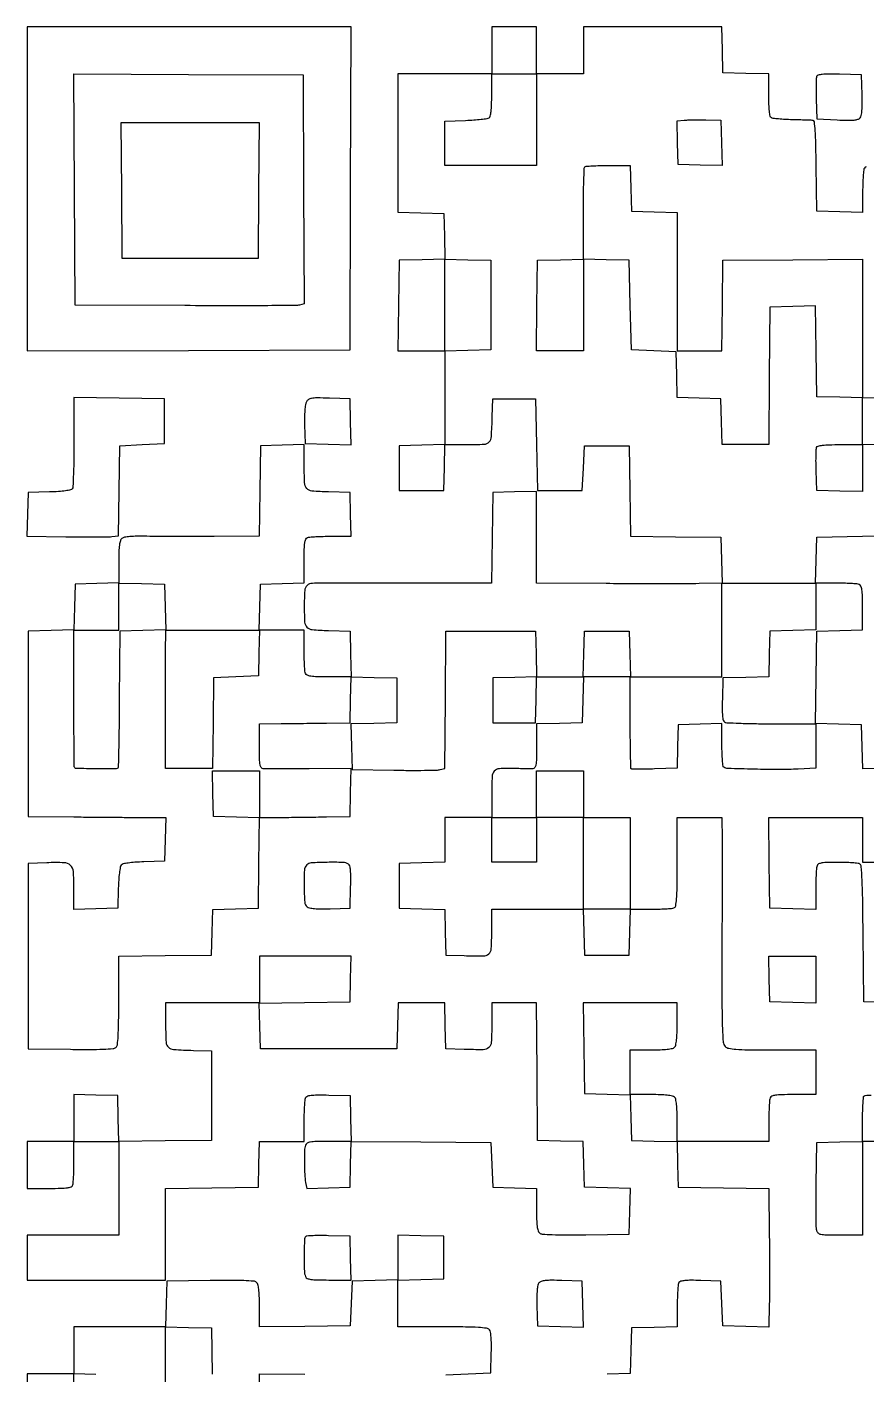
# Model space of a CAD drawing. Extents: x 179 to 1071, y 112 to 1107.
# Drawn here: x 179 to 573, y 475 to 1107 of the extents above; entities that cross this region are included whole.
import ezdxf

# ---------------------------------------------------------------- set-up
doc = ezdxf.new("R2010")
doc.units = 0

msp = doc.modelspace()

# ---------------------------------------------------------------- linework, layer by layer
for points in [[(179, 1030.993714), (179, 954.987428), (254.75, 955.243714), (330.5, 955.5), (330.756286, 1031.25), (331.012572, 1107), (255.006286, 1107), (179, 1107)], [(223.235953, 1030.25), (223.5, 998.5), (255.5, 998.5), (287.5, 998.5), (287.764047, 1030.25), (288.028094, 1062), (255.5, 1062), (222.971906, 1062)], [(396.5, 976.5), (396.5, 955.5), (385.75, 955.216168), (375, 954.932337), (375, 976.5), (375, 998.067663), (385.75, 997.783832), (396.5, 997.5)], [(288, 746.966168), (288, 735.932337), (277.25, 736.216168), (266.5, 736.5), (266.216168, 747.25), (265.932337, 758), (276.966168, 758), (288, 758)], [(440, 747), (440, 736), (451, 736), (462, 736), (462, 714.5), (462, 693), (451, 693), (440, 693), (440, 714.5), (440, 736), (429, 736), (418, 736), (418, 725.5), (418, 715), (407.5, 715), (397, 715), (397, 725.5), (397, 736), (407.5, 736), (418, 736), (418, 747), (418, 758), (429, 758), (440, 758)], [(549, 659.966168), (549, 648.932337), (538.25, 649.216168), (527.5, 649.5), (527.216168, 660.25), (526.932337, 671), (537.966168, 671), (549, 671)]]:
    msp.add_lwpolyline(points, close=True)
for points in [[(572.705135, 1041.395734, 0.19692), (571.847958, 1040.788231, 0.11554), (571.524324, 1039.859509, 0.007548), (571.266219, 1037.004417, 0.010646), (571.080711, 1033.557744, 0.007729), (571.015313, 1029.716168), (571, 1019.932337), (560.25, 1020.216168), (549.5, 1020.5), (549.230112, 1041.75, 0.002727), (549.041127, 1052.158584, 0.011614), (548.749884, 1058.37242, 0.010244), (548.3765, 1062.484715, 0.353397), (547.730112, 1063.124629, 0.016094), (546.898068, 1063.181952, 0.000932), (544.347661, 1063.270578, 0.001416), (541.310211, 1063.361847, 0.001041), (537.942777, 1063.446469, -0.007679), (534.578119, 1063.575737, -0.010446), (531.548861, 1063.802295, -0.007599), (529.040519, 1064.081212, -0.107318), (528.192777, 1064.380857, -0.207685), (527.65056, 1065.160506, -0.021637), (527.298701, 1067.414423, -0.020021), (527.069575, 1070.610992, -0.00788), (527, 1075.025185), (527, 1084.932337), (516.25, 1085.216168), (505.5, 1085.5), (505.216168, 1096.25), (504.932337, 1107), (472.466168, 1107), (440, 1107), (440, 1096), (440, 1085), (429, 1085), (418, 1085), (418, 1096), (418, 1107), (407.5, 1107), (397, 1107), (397, 1096), (397, 1085), (375, 1085), (353, 1085), (353, 1052.533832), (353, 1020.067663), (363.75, 1019.783832), (374.5, 1019.5), (374.783485, 1008.784171), (375.06697, 998.068343), (364.283485, 997.784171), (353.5, 997.5), (353.230112, 976.25), (352.960225, 955), (363.980112, 955), (375, 955), (375, 933.033832), (375, 911.067663), (364.25, 910.783832), (353.5, 910.5), (353.5, 900), (353.5, 889.5), (364, 889.5), (374.5, 889.5), (374.783832, 900.25), (375.067663, 911), (385.51478, 911, 0.011647), (393.47786, 911.185518, 0.200091), (395.78796, 912.277454, 0.169892), (396.830143, 914.758299, 0.00791), (397.24922, 924), (397.5, 932.5), (407.5, 932.5), (417.5, 932.5), (418, 911), (418.5, 889.5), (429, 889.5), (439.5, 889.5), (440, 900), (440.5, 910.5), (451, 910.5), (461.5, 910.5), (461.76983, 889.26983), (462.03966, 868.03966), (483.26983, 867.76983), (504.5, 867.5), (504.783485, 856.784171), (505.06697, 846.068343), (494.283485, 845.784171, -0.005489), (488.159352, 845.69005, -0.001053), (477.047336, 845.664675, -0.001122), (464.079123, 845.691458, -0.001033), (450.75, 845.776423), (418, 846.052847), (418, 867.561407), (418, 889.069966), (407.75, 888.784983), (397.5, 888.5), (397.230112, 867.25), (396.960225, 846), (364.230112, 845.941569, -0.000357), (350.920607, 845.927315, -0.00039), (337.994925, 845.932786, -0.000365), (326.931376, 845.954164, -0.001938), (320.88027, 845.993722, 0.011412), (312.837376, 845.893897, 0.180052), (310.346892, 844.865742, 0.194478), (309.232106, 842.490573, 0.013668), (309.027309, 835, 0.013753), (309.228444, 827.688945, 0.185965), (310.305544, 825.294644, 0.177597), (312.731687, 824.18548, 0.012326), (320.357794, 823.783793), (330.5, 823.5), (330.783832, 812.75), (331.067663, 802), (320.640821, 802, -0.005326), (315.053621, 802.059521, -0.03028), (312.091792, 802.302479, -0.062919), (310.399526, 802.767294, -0.205485), (309.606989, 803.581787, -0.07203), (309.367894, 804.638111, -0.005915), (309.178303, 807.465525, -0.007831), (309.044305, 810.859224, -0.005951), (309, 814.581787), (309, 824), (298.466168, 824), (287.932337, 824), (288.216168, 834.75), (288.5, 845.5), (298.75, 845.784983), (309, 846.069966), (309, 856.427994, -0.005378), (309.059653, 861.974376, -0.030449), (309.302828, 864.919218, -0.063222), (309.767938, 866.602756, -0.204941), (310.581787, 867.393011, -0.072102), (311.638915, 867.632129, -0.005887), (314.475801, 867.821697, -0.007809), (317.880803, 867.955696, -0.005929), (321.616771, 868), (331.069966, 868), (330.784983, 878.25), (330.5, 888.5), (320.357794, 888.783793, -0.014107), (312.640268, 889.217866, -0.199485), (310.233117, 890.465549, -0.166627), (309.195945, 893.150956, -0.0092), (309.013655, 902.284983), (309, 911.069966), (298.75, 910.784983), (288.5, 910.5), (288.230112, 889.25), (287.960225, 868), (266.730112, 867.884747, -0.001107), (257.848027, 867.856187, -0.001018), (248.716327, 867.865636, -0.001016), (240.575012, 867.907192, -0.003371), (235.219086, 867.981535, 0.007851), (230.574156, 868.004389, 0.018684), (227.125842, 867.838241, 0.021773), (224.641621, 867.515866, 0.130772), (223.469086, 866.974344, 0.146988), (222.753258, 865.896363, 0.040589), (222.318283, 863.886832, 0.02589), (222.069572, 860.794902, 0.007124), (222, 855.912538), (222, 846.069966), (211.75, 845.784983), (201.5, 845.5), (201.216508, 834.783492), (200.933016, 824.066984), (190.216508, 823.783492), (179.5, 823.5), (179.5, 780), (179.5, 736.5), (201, 736.301609, 0.000195), (210.022361, 736.221871, 0.000176), (219.352464, 736.146335, 0.000176), (227.708876, 736.084574, 0.000563), (233.284983, 736.051609), (244.069966, 736), (243.784983, 725.75), (243.5, 715.5), (233.843326, 715.214914, 0.008873), (229.604268, 715.01443, 0.019778), (226.393218, 714.677469, 0.021361), (224.066292, 714.23762, 0.163569), (223.133444, 713.66079, 0.13239), (222.705244, 712.725829, 0.010378), (222.304393, 709.989806, 0.013559), (221.978014, 706.656458, 0.009946), (221.790118, 702.945876), (221.5, 693.5), (211.25, 693.215017), (201, 692.930034), (201, 702.929833, 0.018138), (200.716669, 710.737817, 0.189551), (199.356499, 713.573839, 0.18113), (196.39724, 714.792219, 0.016306), (188.243181, 714.788833), (179.5, 714.5), (179.5, 671), (179.5, 627.5), (199.400729, 627.25265, 0.003531), (208.42858, 627.204194, 0.009835), (214.765305, 627.33959, 0.008014), (219.350861, 627.601526, 0.15616), (220.650729, 628.125094, 0.190947), (221.357546, 629.416698, 0.015515), (221.720406, 633.33502, 0.012608), (221.94214, 639.474316, 0.002722), (222, 650.102942), (222, 670.960995), (243.75, 671.230498), (265.5, 671.5), (265.783492, 682.216508), (266.066984, 692.933016), (276.783492, 693.216508), (287.5, 693.5), (287.769888, 714.75), (288.039775, 736), (298.269888, 736.072108, 0.00076), (302.97959, 736.112466, 0.000422), (308.726155, 736.17529, 0.00042), (314.545804, 736.248714, 0.000679), (319.5, 736.322108), (330.5, 736.5), (330.782828, 747.758251), (331.065657, 759.016501), (311.282828, 758.920866, -0.000451), (303.575632, 758.890561, -0.000662), (296.797143, 758.878993, -0.000309), (291.021672, 758.880344, -0.012261), (289.75, 758.912615, -0.234592), (288.821173, 759.433068, -0.109281), (288.293747, 760.747816, -0.036767), (288.051036, 763.428046, -0.004202), (288, 769.5), (288, 780), (298.25, 780.097508, 0.000362), (302.967406, 780.1458, 0.000201), (308.720312, 780.211168, 0.0002), (314.54442, 780.282022, 0.000324), (319.5, 780.347508), (330.5, 780.5), (330.784171, 791.283485), (331.068343, 802.06697), (341.784171, 801.783485), (352.5, 801.5), (352.5, 791), (352.5, 780.5), (341.716515, 780.215829), (330.93303, 779.931657), (331.216515, 769.215829), (331.5, 758.5), (351, 758.216289, 0.002771), (358.633183, 758.147535, 0.003921), (365.428749, 758.177272, 0.002272), (371.153742, 758.273237, 0.054947), (372.736167, 758.481869), (374.972335, 759.031161), (375.236167, 791.26558), (375.5, 823.5), (396.5, 823.5), (417.5, 823.5), (417.783473, 812.785353), (418.066946, 802.070705), (407.783473, 801.785353), (397.5, 801.5), (397.5, 791), (397.5, 780.5), (407.5, 780.5), (417.5, 780.5), (417.783832, 791.25), (418.067663, 802), (429.067663, 802), (440.067663, 802), (439.783832, 791.25), (439.5, 780.5), (428.75, 780.216168), (418, 779.932337), (418, 769.466168, -0.004209), (417.949033, 763.412116, -0.036933), (417.706386, 760.743276, -0.110282), (417.178547, 759.437602, -0.235096), (416.25, 758.924124, -0.011235), (415.200775, 758.902233, -0.001572), (413.031004, 758.912543, -0.001796), (410.462142, 758.942055, -0.001525), (407.749161, 758.991246, 0.015482), (400.566127, 758.920981, 0.203232), (398.212161, 757.807756, 0.173068), (397.177175, 755.255888, 0.010642), (397, 746.932612), (397, 736), (386, 736), (375, 736), (375, 725.533832), (375, 715.067663), (364.25, 714.783832), (353.5, 714.5), (353.5, 704), (353.5, 693.5), (364.216508, 693.216508), (374.933016, 692.933016), (375.216508, 682.216508), (375.5, 671.5), (384, 671.204946, 0.009927), (392.965089, 671.071849, 0.179688), (395.602972, 672.066531, 0.203196), (396.788355, 674.49751, 0.01319), (397, 682.519052), (397, 693), (418.466168, 693), (439.932337, 693), (440.216168, 682.25), (440.5, 671.5), (451, 671.5), (461.5, 671.5), (461.783832, 682.25), (462.067663, 693), (471.452044, 693, 0.005972), (475.161644, 693.044307, 0.007852), (478.544413, 693.178303, 0.005942), (481.36267, 693.367915, 0.07196), (482.418213, 693.606989, 0.257256), (483.301441, 694.653901, 0.030951), (483.72381, 697.756048, 0.016256), (483.950214, 703.284365, 0.002106), (484, 715.106989), (484, 736), (494.5, 736), (505, 736), (505.041332, 725.75, -0.001029), (505.053672, 719.501944, -0.000129), (505.049058, 705.983431, -0.000152), (505.034545, 689.933124, -0.000126), (505.009593, 672.853168, 0.000947), (505.014042, 648.123491, 0.008123), (505.216641, 637.065221, 0.01221), (505.596264, 630.636598, 0.177323), (506.539689, 628.603168, 0.150008), (508.181725, 627.732374, 0.029301), (511.539276, 627.289238, 0.015745), (517.23398, 627.054769, 0.002415), (528.571429, 627), (549, 627), (549, 616.5), (549, 606), (538.606989, 606, 0.005351), (533.039857, 605.940414, 0.030363), (530.086379, 605.69735, 0.063068), (528.398405, 605.23239, 0.205218), (527.606989, 604.418213, 0.07203), (527.367894, 603.361889, 0.005915), (527.178303, 600.534475, 0.007831), (527.044305, 597.140776, 0.005951), (527, 593.418213), (527, 584), (505.5, 584), (484, 584), (484, 593.8, 0.008695), (483.925705, 598.071747, 0.018472), (483.688776, 601.369558, 0.019349), (483.328068, 603.799696, 0.150969), (482.8, 604.8, 0.150969), (481.799696, 605.328068, 0.019349), (479.369558, 605.688776, 0.018472), (476.071747, 605.925705, 0.008695), (471.8, 606), (462, 606), (462, 616.5), (462, 627), (471.8, 627, 0.008695), (476.071747, 627.074295, 0.018472), (479.369558, 627.311224, 0.019349), (481.799696, 627.671932, 0.150969), (482.8, 628.2, 0.150969), (483.328068, 629.200304, 0.019349), (483.688776, 631.630442, 0.018472), (483.925705, 634.928253, 0.008695), (484, 639.2), (484, 649), (461.980112, 649), (439.960225, 649), (440.230112, 627.75), (440.5, 606.5), (451.216508, 606.216508), (461.933016, 605.933016), (462.216508, 595.216508), (462.5, 584.5), (473.216508, 584.216508), (483.933016, 583.933016), (484.216508, 573.216508), (484.5, 562.5), (505.712918, 562.23022), (526.925836, 561.96044), (527.212918, 540.23022, -0.001718), (527.301969, 531.119817, -0.001562), (527.332194, 521.715603, -0.001562), (527.306666, 513.304891, -0.005047), (527.215829, 507.716515), (526.931657, 496.93303), (516.215829, 497.216515), (505.5, 497.5), (505, 508), (504.5, 518.5), (495.08357, 518.789728, 0.007315), (490.565119, 518.862613, 0.024729), (487.617554, 518.721172, 0.035484), (485.690708, 518.393714, 0.193917), (484.848883, 517.789728, 0.115315), (484.524948, 516.861431, 0.007634), (484.266491, 514.024733, 0.010715), (484.080784, 510.599582, 0.00779), (484.015313, 506.783832), (484, 497.067663), (473.25, 496.783832), (462.5, 496.5), (462.216508, 485.783492), (461.933016, 475.066984), (451.216508, 474.783492)], [(581.785353, 759.216527), (571.070705, 758.933054), (570.785353, 769.216527), (570.5, 779.5), (559.730592, 779.784029), (548.961185, 780.068057), (549.230592, 801.784029), (549.5, 823.5), (560.25, 823.783832), (571, 824.067663), (571, 834.426843, 0.005377), (570.940349, 839.973908, 0.030446), (570.697178, 842.919034, 0.063217), (570.232073, 844.602718, 0.20495), (569.418213, 845.393011, 0.0721), (568.361111, 845.632128, 0.005887), (565.524537, 845.821697, 0.007809), (562.119908, 845.955696, 0.00593), (558.384381, 846), (548.932337, 846), (549.216168, 856.75), (549.5, 867.5), (571, 868), (592.5, 868.5)], [(592.75, 649.230112), (571.5, 649.5), (571.235681, 681.449832, 0.001803), (571.048944, 697.169199, 0.007577), (570.759672, 706.607844, 0.00522), (570.395763, 713.072768, 0.238962), (569.735681, 714.18452, 0.114897), (568.849416, 714.495117, 0.007837), (566.177222, 714.743321, 0.010881), (562.949219, 714.921639, 0.007938), (559.356989, 714.984687, 0.00643), (554.524375, 714.930628, 0.033827), (551.882724, 714.687776, 0.069116), (550.355058, 714.219702, 0.19467), (549.606989, 713.418213, 0.0721), (549.367872, 712.361111, 0.005887), (549.178303, 709.524537, 0.007809), (549.044304, 706.119908, 0.00593), (549, 702.384381), (549, 692.932337), (538.25, 693.216168), (527.5, 693.5), (527.230112, 714.75), (526.960225, 736), (548.980112, 736), (571, 736), (571, 725.5), (571, 715), (581.393011, 715, 0.005351)], [(582, 584), (571, 584), (571, 562), (571, 540), (560.519052, 540, -0.003689), (553.909746, 540.04877, -0.046635), (551.43623, 540.316854, -0.147729), (550.195751, 540.985695, -0.136351), (549.485341, 542.25, -0.054895), (549.275402, 543.840683, -0.002293), (549.178292, 549.567187, -0.003942), (549.14779, 556.365834, -0.002788), (549.216289, 564), (549.5, 583.5), (560.25, 583.783832), (571, 584.067663), (571, 594.367165, -0.006042), (571.048278, 598.362473, -0.009138), (571.195833, 601.837021, -0.004541), (571.399823, 604.754766, -0.178489), (571.666667, 605.333333, -0.177151), (572.240534, 605.599816, -0.005003), (574.994614, 605.804167, -0.009619)], [(375.5, 474.5), (386, 475), (396.5, 475.5), (396.788859, 484.850715, 0.009044), (396.84141, 488.957683, 0.018924), (396.703614, 492.150171, 0.020746), (396.412685, 494.513859, 0.132968), (395.916414, 495.600715, 0.187865), (394.579487, 496.342704, 0.017968), (390.800518, 496.719338, 0.013237), (384.74328, 496.94316, 0.002616), (373.877555, 497), (353, 497), (353, 507.966168), (353, 518.932337), (363.75, 519.216168), (374.5, 519.5), (374.5, 529.5), (374.5, 539.5), (363.75, 539.783832), (353, 540.067663), (353, 529.567663), (353, 519.067663), (342.25, 518.783832), (331.5, 518.5), (331, 508), (330.5, 497.5), (309.25, 497.230112), (288, 496.960225), (288, 506.857668, 0.007409), (287.929675, 511.603537, 0.023635), (287.686311, 514.762194, 0.033446), (287.278781, 516.869599, 0.1563), (286.62212, 517.89865, 0.155745), (285.27761, 518.441468, 0.008655), (280.705807, 518.70418, 0.010005), (274.276081, 518.833319, 0.003345), (264.87212, 518.771094), (244.5, 518.5), (244.216168, 507.75), (243.932337, 497), (222.466168, 497), (201, 497), (201, 486), (201, 475), (190, 475), (179, 475), (179, 431.5)], [(243.919662, 468.225379, 0.003666), (243.984687, 476.283832), (244, 497.067663), (254.75, 496.783832), (265.5, 496.5), (265.769502, 474.75)]]:
    msp.add_lwpolyline(points, format="xyb")
for points in [[(308.758677, 1030.77123), (309.017354, 977.04246), (306.758677, 976.494347, -0.057902), (304.987826, 976.276519, -0.000418), (290.035361, 976.188577, -0.001589), (272.903102, 976.156579, -0.001017), (253, 976.223117), (201.5, 976.5), (201.241383, 1030.758691), (200.982767, 1085.017383), (254.741383, 1084.758691), (308.5, 1084.5)], [(418, 1063.5), (418, 1042), (396.5, 1042), (375, 1042), (375, 1052.383693), (375, 1062.767385), (384.75, 1063.163691, 0.006915), (388.575861, 1063.372233, 0.00954), (392.003125, 1063.672418, 0.006601), (394.846547, 1064.014256, 0.106517), (395.75, 1064.339015, 0.200997), (396.331606, 1065.159279, 0.026002), (396.698973, 1067.32443, 0.021483), (396.931155, 1070.494109, 0.00754), (397, 1075.059017), (397, 1085), (407.5, 1085), (418, 1085)], [(549.442274, 1083.710164, 0.080951), (549.248359, 1082.776861, 0.005366), (549.158783, 1080.028076, 0.007644), (549.137182, 1076.733236, 0.005636), (549.210159, 1073.08546), (549.5, 1063.820952), (559.0913, 1063.366792, 0.006544), (564.027386, 1063.197769, 0.028142), (566.964375, 1063.30098, 0.049015), (568.819262, 1063.656455, 0.148777), (569.880159, 1064.3556, 0.12983), (570.400505, 1065.476818, 0.02308), (570.703312, 1067.790407, 0.019861), (570.843942, 1070.964733, 0.00886), (570.788859, 1075.149285), (570.5, 1084.5), (560.232115, 1084.785181, 0.005823), (555.049899, 1084.868732, 0.025951), (552.012272, 1084.724596, 0.043922), (550.172333, 1084.376284, 0.236652)], [(504.78419, 1052.576945), (505.068381, 1041.929279), (494.78419, 1042.214639), (484.5, 1042.5), (484.215745, 1052.684087), (483.931489, 1062.868173), (487.215745, 1063.219672, -0.017258), (488.939234, 1063.344163, -0.005067), (491.5915, 1063.417016, -0.005082), (494.579134, 1063.438419, -0.005437), (497.5, 1063.397891), (504.5, 1063.224612)], [(462.216168, 1031.25), (462.5, 1020.5), (473.25, 1020.216168), (484, 1019.932337), (484, 987.466168), (484, 955), (494.480112, 955), (504.960225, 955), (505.230112, 976.25), (505.5, 997.5), (538.25, 997.763664), (571, 998.027329), (571, 965.479833), (571, 932.932337), (560.25, 933.216168), (549.5, 933.5), (549.230014, 954.783629), (548.960029, 976.067258), (538.230014, 975.783629), (527.5, 975.5), (527.236147, 943.25), (526.972294, 911), (516.019979, 911), (505.067663, 911), (504.783832, 921.75), (504.5, 932.5), (494.283481, 932.784613), (484.066961, 933.069227), (483.783481, 943.784613), (483.5, 954.5), (473, 955), (462.5, 955.5), (462, 976.5), (461.5, 997.5), (450.75, 997.783832), (440, 998.067663), (440, 976.533832), (440, 955), (428.980112, 955), (417.960225, 955), (418.230112, 976.25), (418.5, 997.5), (429.25, 997.783832), (440, 998.067663), (440, 1019.367165, -0.002928), (440.048092, 1027.580156, -0.004657), (440.195833, 1034.605771, -0.001225), (440.396113, 1040.711387, -0.189769), (440.666667, 1041.333333, -0.178489), (441.245234, 1041.600177, -0.004541), (444.162979, 1041.804167, -0.009138), (447.637527, 1041.951722, -0.006042), (451.632835, 1042), (461.932337, 1042)], [(200.984687, 912.269888, -0.003456), (200.923129, 904.222155, -0.005285), (200.747767, 897.245366, -0.002046), (200.510068, 891.2748, -0.131306), (200.199653, 890.288805, -0.199883), (199.411, 889.737468, -0.01918), (197.055937, 889.315749, -0.019108), (193.800174, 888.987032, -0.00836), (189.464966, 888.788805), (179.5, 888.5), (179.215491, 878.292951), (178.930982, 868.085902), (197.215491, 867.792951, 0.001833), (204.454041, 867.703525, 0.002392), (211.077824, 867.677672, 0.001773), (216.627975, 867.702234, 0.022074), (218.730292, 867.811889), (221.960585, 868.123777), (222.230292, 889.311889), (222.5, 910.5), (233, 911), (243.5, 911.5), (243.5, 922), (243.5, 932.5), (222.25, 932.769888), (201, 933.039775)], [(310.01538, 931.028739, 0.089721), (309.593321, 929.72211, 0.014763), (309.31694, 927.072896, 0.015383), (309.175108, 923.826587, 0.011481), (309.211167, 920.243181), (309.5, 911.5), (320.284178, 911.215822), (331.068357, 910.931643), (330.784178, 921.715822), (330.5, 932.5), (320.804214, 932.785558, 0.004805), (314.993862, 932.900817, 0.042938), (312.44983, 932.708127, 0.109092), (311.012545, 932.136149, 0.121424)], [(571, 899.966168), (571, 888.932337), (560.25, 889.216168), (549.5, 889.5), (549.210159, 898.924983, -0.005394), (549.136178, 902.631743, -0.007376), (549.154817, 905.970602, -0.005045), (549.239658, 908.758353, -0.081654), (549.428774, 909.674983, -0.241018), (550.150647, 910.322788, -0.034741), (552.157558, 910.706476, -0.023677), (555.342601, 910.936534, -0.00619), (560.468615, 911), (571, 911)], [(243.783832, 834.75), (244.067663, 824), (266.067663, 824), (288.067663, 824), (287.783832, 813.25), (287.5, 802.5), (277, 802), (266.5, 801.5), (266.230112, 780.25), (265.960225, 759), (254.980112, 759), (244, 759), (243.941569, 780.75, -0.000572), (243.927507, 789.868041, -0.00052), (243.933556, 799.278851, -0.00052), (243.956483, 807.694692, -0.001683), (243.996342, 813.284387), (244.109547, 824.068775), (233.304774, 823.784387), (222.5, 823.5), (222.267347, 791.60068, -0.001296), (222.146125, 779.338486, -0.002116), (221.972362, 768.941112, -0.000257), (221.773757, 759.687072, -0.193208), (221.589846, 759.256513, -0.198795), (220.746159, 758.906823, -0.00101), (211.465006, 758.921374, -0.001017), (202.186878, 758.973528, -0.196924), (201.3375, 759.329166, -0.196866), (201.11292, 759.86537, -0.000104), (200.973328, 778.073076, -0.00155), (200.894666, 796.127195, -0.001817), (200.935375, 813.25), (201, 824), (211.5, 824), (222, 824), (222, 835.033832), (222, 846.067663), (232.75, 845.783832), (243.5, 845.5)], [(549, 835.033832), (549, 824.067663), (538.25, 823.783832), (527.5, 823.5), (527.216508, 812.783492), (526.933016, 802.066984), (516.216508, 801.783492), (505.5, 801.5), (505.211769, 791.582645, 0.006827), (505.138177, 786.804805, 0.023663), (505.278982, 783.717063, 0.033714), (505.604266, 781.705135, 0.19692), (506.211769, 780.847958, 0.130355), (507.253347, 780.518755, 0.002279), (513.216895, 780.266219, 0.005584), (520.204518, 780.080339, 0.003672), (528.25, 780.015313), (549, 780), (549, 769.605885), (549, 759.21177), (540.75, 758.764065, -0.01395), (532.099046, 758.536355, -0.005476), (520.168266, 758.685908, -0.001693), (507.740296, 759.019966, -0.13158), (505.864807, 759.583554, -0.230847), (505.519741, 760.129716, -0.006909), (505.254037, 762.89147, -0.012423), (505.062578, 766.232058, -0.008101), (505, 770.094), (505, 780.069966), (494.75, 779.784983), (484.5, 779.5), (484.21572, 769.313661), (483.931439, 759.127322), (473.378233, 758.813661, -0.003797), (469.303259, 758.723512, -0.00598), (465.803855, 758.714534, -0.00194), (462.792045, 758.75451, -0.195758), (462.412513, 758.916667, -0.19218), (462.24413, 759.314201, -0.000491), (462.121176, 765.477604, -0.002931), (462.029716, 772.457894, -0.00181), (462, 780.666667), (462, 802), (450.966168, 802), (439.932337, 802), (440.216168, 812.75), (440.5, 823.5), (451, 823.5), (461.5, 823.5), (461.783832, 812.75), (462.067663, 802), (483.533832, 802), (505, 802), (505, 824), (505, 846), (527, 846), (549, 846)], [(310.2, 713.8, 0.186516), (309.092457, 711.297106, 0.01448), (308.951839, 703.838575, 0.013873), (309.234832, 696.365601, 0.20596), (310.399285, 694.083586, 0.132968), (311.486141, 693.587315, 0.020746), (313.849829, 693.296386, 0.018924), (317.042317, 693.15859, 0.009044), (321.149285, 693.211141), (330.5, 693.5), (330.788231, 703.417355, 0.006827), (330.861823, 708.195195, 0.023663), (330.721018, 711.282937, 0.033714), (330.395734, 713.294865, 0.19692), (329.788231, 714.152042, 0.135963), (327.14717, 714.954873, 0.010702), (319.734599, 714.980317, 0.009077), (312.237199, 714.709362, 0.184843)], [(288, 660), (288, 649), (266, 649), (244, 649), (244, 638.519052, 0.011573), (244.184972, 630.528292, 0.199796), (245.27627, 628.214363, 0.170244), (247.756564, 627.170229, 0.007926), (257, 626.75078), (265.5, 626.5), (265.5, 605.5), (265.5, 584.5), (243.784029, 584.230592), (222.068057, 583.961185), (221.784029, 594.730592), (221.5, 605.5), (211.25, 605.784983), (201, 606.069966), (201, 595.034983), (201, 584), (190, 584), (179, 584), (179, 573), (179, 562), (189.393011, 562, 0.005351), (194.960143, 562.059586, 0.030363), (197.913621, 562.30265, 0.063068), (199.601595, 562.76761, 0.205218), (200.393011, 563.581787, 0.07203), (200.632106, 564.638111, 0.005915), (200.821697, 567.465525, 0.007831), (200.955695, 570.859224, 0.005951), (201, 574.581787), (201, 584), (211.5, 584), (222, 584), (222, 562), (222, 540), (200.5, 540), (179, 540), (179, 529.5), (179, 519), (211.5, 519), (244, 519), (244, 540.480498), (244, 561.960995), (265.75, 562.230498), (287.5, 562.5), (287.783832, 573.25), (288.067663, 584), (298.533832, 584), (309, 584), (309.015313, 593.75, -0.007755), (309.080714, 597.578609, -0.010675), (309.266219, 601.014355, -0.007585), (309.524351, 603.860149, -0.115445), (309.847958, 604.788231, -0.19692), (310.705135, 605.395734, -0.033714), (312.717063, 605.721018, -0.023663), (315.804805, 605.861823, -0.006827), (320.582645, 605.788231), (330.5, 605.5), (330.783832, 594.75), (331.067663, 584), (320.601219, 584, 0.004686), (314.657784, 583.944302, 0.035011), (311.849571, 583.694458, 0.087762), (310.338187, 583.170341, 0.190917), (309.574558, 582.23491, 0.070426), (309.16352, 579.792241, 0.007886), (309.105211, 574.142919, 0.010009), (309.250557, 568.43709, 0.033398), (309.670042, 564.715977), (310.173856, 561.931953), (320.336928, 562.215977), (330.5, 562.5), (330.78397, 573.263621), (331.06794, 584.027242), (363.78397, 583.763621), (396.5, 583.5), (397, 573), (397.5, 562.5), (407.75, 562.215017), (418, 561.930034), (418, 552.087462, 0.00747), (418.070462, 547.371404, 0.023727), (418.314044, 544.227555, 0.033554), (418.721802, 542.128304, 0.156033), (419.37788, 541.10135, 0.155745), (420.72239, 540.558532, 0.008655), (425.294193, 540.29582, 0.010005), (431.723919, 540.166681, 0.003345), (441.12788, 540.228906), (461.5, 540.5), (461.783485, 551.215829), (462.06697, 561.931657), (451.283485, 562.215829), (440.5, 562.5), (440.216508, 573.216508), (439.933016, 583.933016), (429.216508, 584.216508), (418.5, 584.5), (418.236147, 616.75), (417.972294, 649), (407.486147, 649), (397, 649), (397, 638.519052, -0.01319), (396.788355, 630.49751, -0.203196), (395.602972, 628.066531, -0.179688), (392.965089, 627.071849, -0.009927), (384, 627.204946), (375.5, 627.5), (375.216168, 638.25), (374.932337, 649), (364, 649), (353.067663, 649), (352.783832, 638.25), (352.5, 627.5), (320.5, 627.5), (288.5, 627.5), (288.216371, 638.230014), (287.932742, 648.960029), (309.216371, 649.230014), (330.5, 649.5), (330.783832, 660.25), (331.067663, 671), (309.533832, 671), (288, 671)], [(309.699448, 539.366114, 0.193402), (309.114208, 537.994573, 0.004076), (309.015901, 530.475546, 0.006902), (309.080023, 523.256213, 0.086143), (309.606989, 520.581787, 0.205495), (310.399564, 519.767284, 0.062914), (312.091976, 519.302474, 0.030277), (315.054089, 519.059519, 0.005326), (320.641972, 519), (331.069966, 519), (330.784983, 529.25), (330.5, 539.5), (320.449448, 539.782781, 0.006672), (316.547259, 539.840477, 0.010046), (313.145783, 539.777033, 0.005301), (310.300668, 539.636532, 0.183378)], [(419.112128, 517.635106, 0.1305), (418.596888, 516.521045, 0.02258), (418.296615, 514.197242, 0.019663), (418.156589, 511.019073, 0.008898), (418.211141, 506.850715), (418.5, 497.5), (429.284178, 497.215822), (440.068357, 496.931643), (439.784178, 507.715822), (439.5, 518.5), (429.900987, 518.784391, 0.006919), (425.065714, 518.860698, 0.027023), (422.081903, 518.705126, 0.044369), (420.166788, 518.32726, 0.149751)]]:
    msp.add_lwpolyline(points, format="xyb", close=True)
for points in [[(581.75, 910.783832), (571, 911.067663), (571, 922.067663), (571, 933.067663), (581.75, 932.783832)], [(201, 464.034983), (201, 475.069966), (211.25, 474.784983)], [(288, 465.601675), (288, 475.039775), (309.25, 474.769888)]]:
    msp.add_lwpolyline(points)

doc.saveas('drawing.dxf')
